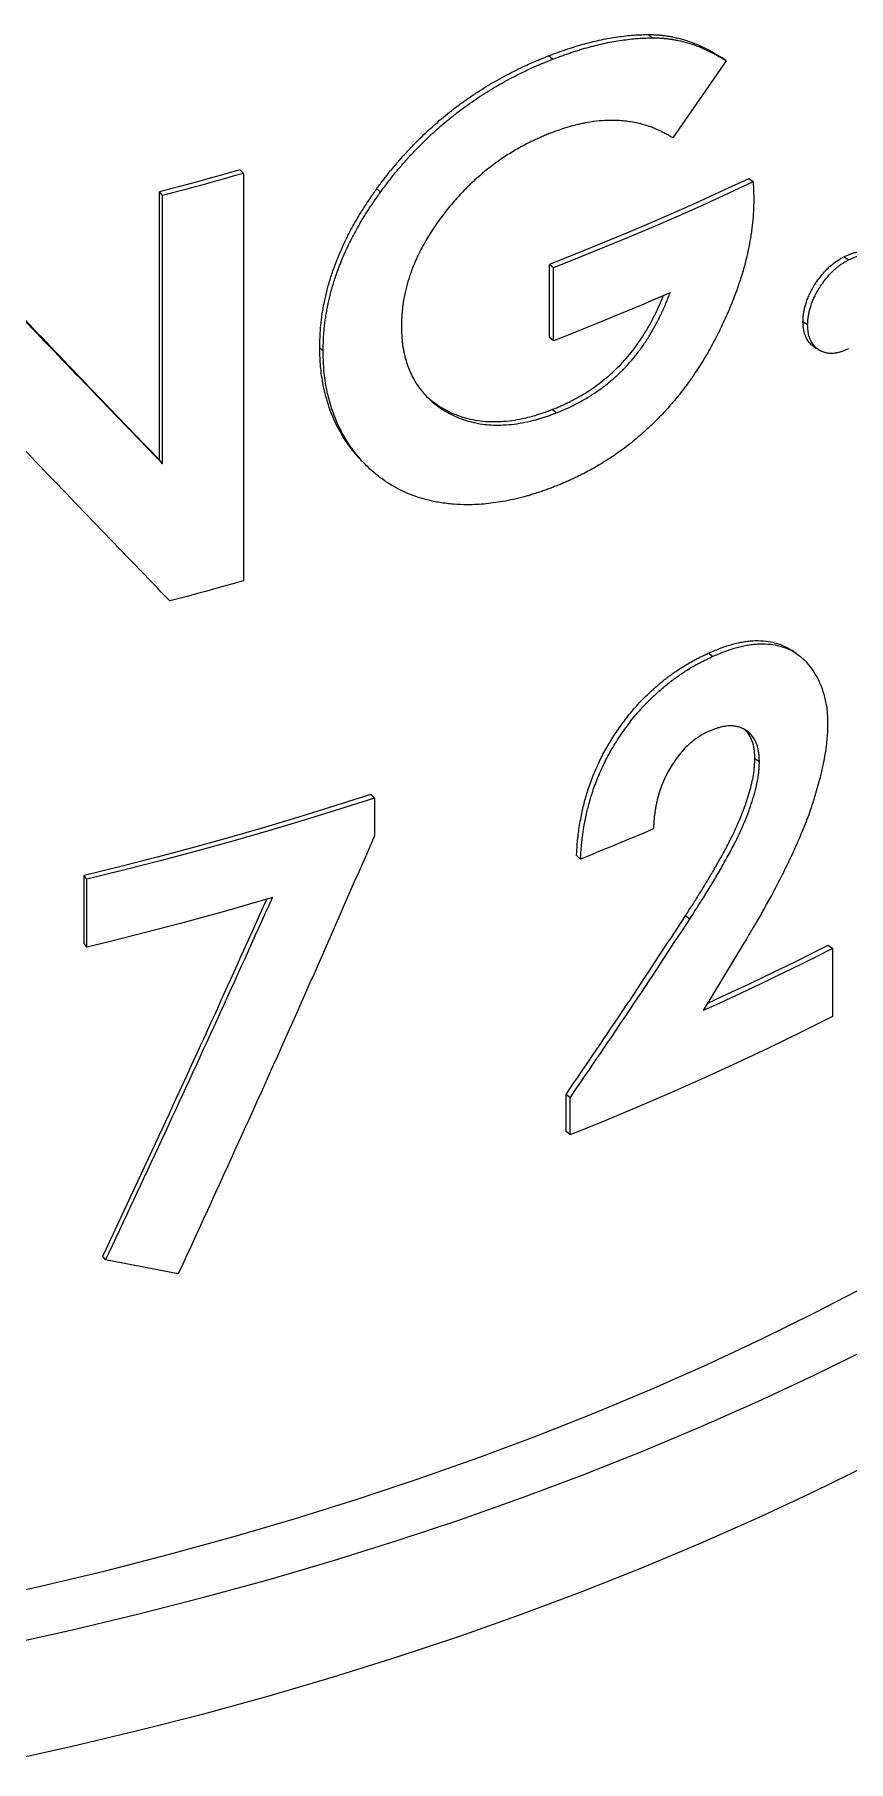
# Model space of a CAD drawing. Header units: millimetres. Extents: x 26816 to 90584, y 11074 to 56542.
# Drawn here: x 44877 to 45334, y 48972 to 49942 of the extents above; entities that cross this region are included whole.
import ezdxf

# ---------------------------------------------------------------- set-up
doc = ezdxf.new("R2010")
doc.units = ezdxf.units.MM
doc.layers.add('MAU_CAM', color=30, linetype='Continuous')
doc.layers.add('MAU_XANH_LUC', color=102, linetype='Continuous')

msp = doc.modelspace()

# ---------------------------------------------------------------- linework, layer by layer
at = {"layer": 'MAU_CAM', "linetype": 'Continuous', "lineweight": 0, "flags": 128}
for points in [[(44843.47, 49062.41), (44880.31, 49070.53), (44916.76, 49079.21), (44952.8, 49088.44), (44988.42, 49098.21), (45023.57, 49108.52), (45058.24, 49119.35), (45092.41, 49130.71), (45126.05, 49142.59), (45159.13, 49154.97), (45191.65, 49167.85), (45223.56, 49181.22), (45254.85, 49195.06), (45285.51, 49209.38), (45315.5, 49224.16), (45344.8, 49239.38)], [(44859.32, 49037.48), (44897.28, 49045.85), (44934.85, 49054.8), (44972, 49064.31), (45008.71, 49074.38), (45044.94, 49085), (45080.67, 49096.17), (45115.89, 49107.88), (45150.56, 49120.12), (45184.66, 49132.88), (45218.17, 49146.15), (45251.06, 49159.93), (45283.31, 49174.2), (45314.91, 49188.96), (45345.82, 49204.19)], [(44859.32, 48972.16), (44897.28, 48980.53), (44934.85, 48989.47), (44972, 48998.98), (45008.71, 49009.05), (45044.94, 49019.68), (45080.67, 49030.85), (45115.89, 49042.56), (45150.56, 49054.79), (45184.66, 49067.55), (45218.17, 49080.83), (45251.06, 49094.61), (45283.31, 49108.88), (45314.91, 49123.63), (45345.82, 49138.86)]]:
    msp.add_lwpolyline(points, dxfattribs=at)
at = {"layer": 'MAU_XANH_LUC', "linetype": 'Continuous', "lineweight": 0}
for p, q in [((45223.81, 49939.65), (45221.42, 49941.5)), ((45167.9, 49927.62), (45165.66, 49929.53)), ((45265.52, 49926.77), (45235.42, 49883.53)), ((45265.52, 49926.77), (45263.02, 49928.57)), ((44994.27, 49863.53), (44992.5, 49865.6)), ((44994.27, 49863.53), (44994.27, 49634.9)), ((45071.29, 49853.04), (45069.31, 49855.04)), ((45280.65, 49858.81), (45278.11, 49860.6)), ((45280.65, 49858.81), (45280.95, 49849.2)), ((44947.09, 49702.72), (44947.09, 49853.17)), ((44948.74, 49851.07), (44947.09, 49853.17)), ((44948.74, 49700.61), (44948.74, 49851.07)), ((45334.17, 49815.01), (45331.5, 49816.73)), ((45166.17, 49771.45), (45166.17, 49812.49)), ((45168.41, 49810.57), (45166.17, 49812.49)), ((45168.41, 49769.53), (45168.41, 49810.57)), ((45311.24, 49778.5), (45308.62, 49780.25)), ((45168.41, 49769.53), (45166.17, 49771.45)), ((45039.05, 49763.69), (45037.16, 49765.73)), ((45169.9, 49729.08), (45167.66, 49730.99)), ((44948.74, 49700.61), (44947.09, 49702.72)), ((45257.77, 49592.37), (45255.29, 49594.18)), ((45284.13, 49533.19), (45281.59, 49534.97)), ((45067.87, 49512.96), (45065.9, 49514.97)), ((45067.87, 49512.96), (45067.87, 49491.67)), ((45183.69, 49478.7), (45181.41, 49480.6)), ((44904.78, 49431.35), (44904.78, 49469.46)), ((44906.32, 49467.33), (44904.78, 49469.46)), ((44906.32, 49429.22), (44906.32, 49467.33)), ((45244.99, 49444.97), (45242.55, 49446.8)), ((44906.32, 49429.22), (44904.78, 49431.35)), ((45275.47, 49431.5), (45252.55, 49393.62)), ((45325.16, 49428.5), (45322.51, 49430.23)), ((45325.16, 49428.5), (45325.16, 49390.39)), ((45175.5, 49325.83), (45175.5, 49346.62)), ((45177.76, 49344.71), (45175.5, 49346.62)), ((45177.76, 49323.92), (45177.76, 49344.71)), ((45177.76, 49323.92), (45175.5, 49325.83)), ((44916.89, 49253.73), (44915.32, 49255.85)), ((44957.7, 49245.86), (44916.89, 49253.73))]:
    msp.add_line(p, q, dxfattribs=at)
at = {"layer": 'MAU_XANH_LUC', "linetype": 'Continuous', "lineweight": 0, "flags": 128}
for points in [[(44992.5, 49865.6), (44986.86, 49864), (44981.22, 49862.41), (44975.56, 49860.83), (44969.89, 49859.27), (44964.2, 49857.73), (44958.51, 49856.19), (44952.81, 49854.67), (44947.09, 49853.17)], [(44994.27, 49863.53), (44988.62, 49861.92), (44982.96, 49860.33), (44977.29, 49858.75), (44971.6, 49857.19), (44965.9, 49855.64), (44960.19, 49854.1), (44954.48, 49852.58), (44948.74, 49851.07)], [(45278.11, 49860.6), (45264.55, 49854.26), (45250.86, 49848.01), (45237.05, 49841.85), (45223.11, 49835.79), (45209.05, 49829.82), (45194.88, 49823.95), (45180.58, 49818.17), (45166.17, 49812.49)], [(45280.65, 49858.81), (45267.05, 49852.45), (45253.33, 49846.19), (45239.48, 49840.02), (45225.5, 49833.94), (45211.41, 49827.95), (45197.19, 49822.06), (45182.86, 49816.27), (45168.41, 49810.57)], [(45233.98, 49796.57), (45225.92, 49793.08), (45217.83, 49789.62), (45209.69, 49786.2), (45201.51, 49782.8), (45193.29, 49779.44), (45185.04, 49776.1), (45176.74, 49772.8), (45168.41, 49769.53)], [(45314.7, 49766.35), (45316, 49765.49), (45317.31, 49764.63)], [(45061.3, 49701.68), (45062.24, 49700.72), (45063.17, 49699.76)], [(44994.27, 49634.9), (44989.15, 49633.44), (44984.01, 49631.99), (44978.86, 49630.56), (44973.71, 49629.13), (44968.54, 49627.72), (44963.37, 49626.32), (44958.19, 49624.93), (44952.99, 49623.55)], [(45304.79, 49594.14), (45303.47, 49595.03), (45302.15, 49595.92)], [(45065.9, 49514.97), (45046.29, 49508.68), (45026.52, 49502.56), (45006.6, 49496.6), (44986.52, 49490.82), (44966.29, 49485.22), (44945.92, 49479.79), (44925.42, 49474.53), (44904.78, 49469.46)], [(45067.87, 49512.96), (45048.21, 49506.65), (45028.39, 49500.51), (45008.41, 49494.54), (44988.28, 49488.75), (44968, 49483.13), (44947.57, 49477.68), (44927.01, 49472.42), (44906.32, 49467.33)], [(45224.63, 49495.66), (45219.56, 49493.5), (45214.49, 49491.35), (45209.39, 49489.21), (45204.28, 49487.08), (45199.16, 49484.97), (45194.02, 49482.87), (45188.86, 49480.78), (45183.69, 49478.7)], [(45010.61, 49457.09), (44997.78, 49453.35), (44984.89, 49449.69), (44971.94, 49446.1), (44958.93, 49442.58), (44945.86, 49439.13), (44932.73, 49435.76), (44919.55, 49432.45), (44906.32, 49429.22)], [(45325.16, 49428.5), (45316.3, 49423.99), (45307.37, 49419.53), (45298.38, 49415.11), (45289.33, 49410.73), (45280.22, 49406.39), (45271.05, 49402.09), (45261.83, 49397.83), (45252.55, 49393.62)], [(45322.51, 49430.23), (45313.67, 49425.73), (45304.76, 49421.28), (45295.8, 49416.87), (45286.77, 49412.5), (45277.69, 49408.18), (45268.54, 49403.89), (45259.34, 49399.64), (45255.06, 49397.69)], [(45325.16, 49390.39), (45307.54, 49381.51), (45289.67, 49372.79), (45271.58, 49364.23), (45253.25, 49355.83), (45234.71, 49347.6), (45215.94, 49339.54), (45196.96, 49331.64), (45177.76, 49323.92)]]:
    msp.add_lwpolyline(points, dxfattribs=at)
at = {"layer": 'MAU_XANH_LUC', "linetype": 'Continuous', "lineweight": 0}
for points, knots in [([(45165.66, 49929.53), (45166.61, 49929.89), (45168.38, 49930.55), (45170.96, 49931.5), (45173.44, 49932.39), (45175.97, 49933.25), (45178.58, 49934.1), (45181.22, 49934.92), (45184.5, 49935.89), (45188.43, 49936.98), (45193.08, 49938.09), (45197.68, 49939.06), (45202.23, 49939.89), (45206.73, 49940.51), (45210.34, 49940.91), (45213, 49941.14), (45214.65, 49941.26), (45216.32, 49941.35), (45217.92, 49941.41), (45219.64, 49941.46), (45220.77, 49941.49), (45221.42, 49941.5)], [0, 0, 0, 0, 0.049026, 0.091302, 0.133957, 0.177626, 0.222943, 0.269799, 0.315546, 0.394844, 0.476923, 0.562129, 0.641037, 0.722743, 0.808932, 0.840772, 0.871252, 0.901473, 0.935246, 0.962518, 1, 1, 1, 1]), ([(45221.42, 49941.5), (45222.16, 49941.49), (45223.62, 49941.47), (45225.75, 49941.4), (45227.78, 49941.27), (45229.8, 49941.05), (45231.87, 49940.76), (45233.97, 49940.42), (45237.15, 49939.82), (45241.32, 49938.79), (45246.41, 49937.07), (45251.31, 49935.05), (45254.88, 49933.31), (45257.19, 49932.06), (45258.36, 49931.39), (45259.53, 49930.71), (45260.63, 49930.04), (45261.81, 49929.32), (45262.58, 49928.85), (45263.02, 49928.57)], [0, 0, 0, 0, 0.045648, 0.091038, 0.133293, 0.175271, 0.221364, 0.26949, 0.314936, 0.436071, 0.558403, 0.683749, 0.80587, 0.838223, 0.870859, 0.901463, 0.935243, 0.962516, 1, 1, 1, 1]), ([(45167.9, 49927.62), (45168.78, 49927.95), (45170.55, 49928.61), (45173.15, 49929.57), (45175.7, 49930.48), (45178.24, 49931.35), (45180.85, 49932.2), (45183.5, 49933.02), (45186.79, 49934), (45190.73, 49935.08), (45195.39, 49936.2), (45200.01, 49937.19), (45204.59, 49938.01), (45209.07, 49938.64), (45212.64, 49939.04), (45215.29, 49939.27), (45216.98, 49939.39), (45218.68, 49939.49), (45220.38, 49939.55), (45222.11, 49939.6), (45223.24, 49939.63), (45223.81, 49939.65)], [0, 0, 0, 0, 0.0456547, 0.0913184, 0.1339757, 0.1776533, 0.222974, 0.2698344, 0.3155887, 0.3948903, 0.4769742, 0.5621852, 0.6417831, 0.7236612, 0.8066816, 0.8392549, 0.8710973, 0.9015028, 0.9352615, 0.96763, 1, 1, 1, 1]), ([(45223.81, 49939.65), (45224.54, 49939.64), (45225.99, 49939.62), (45228.13, 49939.56), (45230.22, 49939.42), (45232.29, 49939.2), (45234.35, 49938.91), (45236.39, 49938.58), (45239.56, 49937.99), (45243.74, 49936.96), (45248.86, 49935.24), (45253.77, 49933.23), (45257.35, 49931.5), (45259.67, 49930.24), (45260.84, 49929.58), (45262.02, 49928.9), (45263.12, 49928.24), (45264.3, 49927.52), (45265.07, 49927.04), (45265.52, 49926.77)], [0, 0, 0, 0, 0.045675, 0.089887, 0.133888, 0.178353, 0.223577, 0.269283, 0.313737, 0.436205, 0.558534, 0.683862, 0.805951, 0.838293, 0.870913, 0.901513, 0.935272, 0.962541, 1, 1, 1, 1]), ([(45069.31, 49855.04), (45069.81, 49855.73), (45070.64, 49856.85), (45071.76, 49858.37), (45072.66, 49859.56), (45073.48, 49860.64), (45074.27, 49861.67), (45075.05, 49862.66), (45076.33, 49864.29), (45078.2, 49866.58), (45081.21, 49870.16), (45084.91, 49874.39), (45089.23, 49878.99), (45093.52, 49883.32), (45097.85, 49887.44), (45102.22, 49891.39), (45106.68, 49895.22), (45111.21, 49898.84), (45115.85, 49902.36), (45120.71, 49905.82), (45125.65, 49909.12), (45130.66, 49912.32), (45135.75, 49915.29), (45140.86, 49918.12), (45146.18, 49920.9), (45150.99, 49923.23), (45155.23, 49925.2), (45157.98, 49926.41), (45159.84, 49927.19), (45160.97, 49927.66), (45162.22, 49928.17), (45163.79, 49928.79), (45164.96, 49929.26), (45165.66, 49929.53)], [0, 0, 0, 0, 0.020161, 0.033346, 0.044868, 0.055537, 0.06567, 0.075458, 0.085548, 0.1147, 0.145243, 0.196126, 0.247045, 0.293786, 0.339277, 0.387687, 0.432872, 0.477944, 0.525566, 0.571807, 0.621228, 0.669419, 0.716634, 0.766642, 0.814879, 0.867221, 0.902864, 0.934784, 0.944902, 0.955398, 0.966896, 0.980196, 1, 1, 1, 1]), ([(45071.29, 49853.04), (45072.07, 49854.1), (45073.63, 49856.21), (45076.01, 49859.37), (45078.47, 49862.47), (45081.03, 49865.57), (45083.6, 49868.6), (45086.22, 49871.58), (45088.89, 49874.49), (45093.16, 49878.96), (45099.2, 49884.89), (45107.13, 49891.96), (45115.73, 49898.83), (45124.91, 49905.36), (45134.63, 49911.56), (45142.3, 49915.81), (45147.73, 49918.63), (45151, 49920.24), (45154.28, 49921.81), (45157.1, 49923.11), (45159.34, 49924.11), (45161.02, 49924.84), (45162.72, 49925.55), (45164.44, 49926.24), (45166.18, 49926.94), (45167.32, 49927.39), (45167.9, 49927.62)], [0, 0, 0, 0, 0.031226, 0.062452, 0.093681, 0.124913, 0.157122, 0.187381, 0.218073, 0.249859, 0.332449, 0.416655, 0.499803, 0.593122, 0.686498, 0.779902, 0.810693, 0.840032, 0.872081, 0.90332, 0.919572, 0.935496, 0.950704, 0.967602, 0.983801, 1, 1, 1, 1]), ([(45235.42, 49883.53), (45234.69, 49883.96), (45233.25, 49884.8), (45231.07, 49886.03), (45228.87, 49887.19), (45226.59, 49888.25), (45224.23, 49889.21), (45221.8, 49890.08), (45217.87, 49891.3), (45212.26, 49892.57), (45205.34, 49893.32), (45198.74, 49893.37), (45192.59, 49892.91), (45187.58, 49892.14), (45183.84, 49891.38), (45181.42, 49890.82), (45179, 49890.19), (45176.57, 49889.49), (45174.12, 49888.71), (45171.66, 49887.88), (45169.2, 49887.01), (45167.55, 49886.42), (45166.73, 49886.13)], [0, 0, 0, 0, 0.040673, 0.080461, 0.120124, 0.159735, 0.199852, 0.239784, 0.280244, 0.390032, 0.499795, 0.58312, 0.666538, 0.749842, 0.781453, 0.812819, 0.843964, 0.874916, 0.906186, 0.937457, 0.968729, 1, 1, 1, 1]), ([(45166.73, 49886.13), (45165.87, 49885.77), (45164.14, 49885.06), (45161.58, 49883.98), (45159.05, 49882.87), (45156.54, 49881.71), (45154, 49880.45), (45151.46, 49879.12), (45147.45, 49876.91), (45142.02, 49873.62), (45134.96, 49868.76), (45127.85, 49863.12), (45120.78, 49856.68), (45114.15, 49849.75), (45108, 49842.43), (45102.33, 49834.8), (45097.26, 49826.89), (45092.84, 49818.77), (45089.48, 49811.22), (45087.08, 49804.34), (45085.38, 49798.13), (45084.4, 49793.32), (45083.87, 49789.89), (45083.61, 49787.87), (45083.4, 49785.88), (45083.26, 49783.89), (45083.16, 49781.9), (45083.09, 49779.91), (45083.05, 49778.59), (45083.04, 49777.93)], [0, 0, 0, 0, 0.020381, 0.040764, 0.06035, 0.080012, 0.100013, 0.120139, 0.140245, 0.195415, 0.250332, 0.312875, 0.375406, 0.437923, 0.500427, 0.562917, 0.625387, 0.687841, 0.750274, 0.796685, 0.843129, 0.89062, 0.906497, 0.922028, 0.937226, 0.952895, 0.968593, 0.984293, 1, 1, 1, 1]), ([(45037.16, 49765.73), (45037.19, 49766.76), (45037.23, 49768.81), (45037.33, 49771.91), (45037.49, 49774.96), (45037.72, 49777.99), (45038.05, 49781.02), (45038.48, 49784.17), (45039, 49787.39), (45039.82, 49791.77), (45041.04, 49797.28), (45042.9, 49803.94), (45045.34, 49811.22), (45048.49, 49819.15), (45052.41, 49827.61), (45055.88, 49834.15), (45058.56, 49838.76), (45060.22, 49841.51), (45061.92, 49844.19), (45063.7, 49846.91), (45065.53, 49849.61), (45067.43, 49852.35), (45068.68, 49854.15), (45069.31, 49855.04)], [0, 0, 0, 0, 0.035369, 0.070741, 0.106521, 0.139334, 0.17346, 0.208595, 0.244766, 0.280906, 0.354033, 0.426452, 0.500013, 0.593027, 0.687002, 0.780327, 0.811872, 0.843184, 0.874285, 0.903959, 0.937097, 0.968548, 1, 1, 1, 1]), ([(45039.05, 49763.69), (45039.08, 49764.72), (45039.13, 49766.77), (45039.23, 49769.84), (45039.38, 49772.89), (45039.62, 49775.97), (45039.96, 49779.07), (45040.39, 49782.21), (45040.91, 49785.39), (45041.72, 49789.75), (45042.95, 49795.24), (45044.81, 49801.91), (45047.26, 49809.2), (45050.41, 49817.12), (45054.35, 49825.59), (45057.76, 49832.01), (45060.3, 49836.4), (45061.76, 49838.81), (45063.25, 49841.2), (45064.78, 49843.56), (45066.36, 49845.92), (45067.96, 49848.26), (45069.61, 49850.63), (45070.72, 49852.22), (45071.29, 49853.04)], [0, 0, 0, 0, 0.0353547, 0.0703562, 0.1053065, 0.139687, 0.1747053, 0.2095241, 0.2447892, 0.280797, 0.3539021, 0.4263048, 0.4998534, 0.5928671, 0.686854, 0.7802039, 0.8078306, 0.8352775, 0.8625585, 0.8895417, 0.9169528, 0.9443205, 0.9713766, 1, 1, 1, 1]), ([(45280.95, 49849.2), (45280.94, 49848.13), (45280.9, 49846.02), (45280.81, 49842.85), (45280.63, 49839.65), (45280.35, 49836.41), (45279.97, 49833.12), (45279.51, 49829.8), (45278.97, 49826.46), (45278.13, 49821.86), (45276.86, 49816), (45275, 49808.85), (45272.44, 49800.8), (45269.16, 49791.87), (45265.06, 49782.1), (45260.37, 49772.43), (45255.22, 49762.88), (45249.79, 49754.07), (45244.25, 49746.04), (45238.68, 49738.76), (45232.78, 49731.81), (45226.56, 49725.16), (45220.01, 49718.92), (45212.94, 49712.88), (45205.34, 49707.1), (45197.26, 49701.7), (45190.94, 49698.03), (45186.49, 49695.66), (45183.98, 49694.37), (45181.49, 49693.13), (45179.05, 49691.96), (45176.59, 49690.85), (45174.13, 49689.79), (45171.62, 49688.75), (45169.93, 49688.07), (45169.06, 49687.72)], [0, 0, 0, 0, 0.0176626, 0.0350979, 0.0523898, 0.0697825, 0.0872776, 0.104822, 0.1223401, 0.1397604, 0.1766655, 0.2130673, 0.2497234, 0.2997199, 0.3495647, 0.3995569, 0.449642, 0.4995762, 0.5414819, 0.5829212, 0.6245992, 0.6662246, 0.70792, 0.7496861, 0.7963247, 0.843081, 0.8894534, 0.9034941, 0.9177627, 0.9314146, 0.9450092, 0.9584529, 0.97214, 0.9856779, 1, 1, 1, 1]), ([(45308.62, 49780.25), (45308.65, 49780.93), (45308.71, 49782.28), (45308.87, 49784.3), (45309.17, 49786.35), (45309.65, 49788.45), (45310.34, 49790.82), (45311.25, 49793.36), (45312.4, 49796.03), (45313.77, 49798.65), (45315.49, 49801.5), (45317.59, 49804.57), (45320.07, 49807.67), (45322.39, 49810.13), (45324.44, 49811.99), (45326.15, 49813.36), (45327.91, 49814.58), (45329.69, 49815.68), (45330.89, 49816.38), (45331.5, 49816.73)], [0, 0, 0, 0, 0.050851, 0.101706, 0.148939, 0.198299, 0.25004, 0.313775, 0.375034, 0.435769, 0.500032, 0.583865, 0.66772, 0.749959, 0.799901, 0.849933, 0.898281, 0.949122, 1, 1, 1, 1]), ([(45311.24, 49778.5), (45311.27, 49779.18), (45311.33, 49780.52), (45311.48, 49782.53), (45311.79, 49784.58), (45312.27, 49786.71), (45312.96, 49789.08), (45313.87, 49791.62), (45315.03, 49794.28), (45316.4, 49796.91), (45318.13, 49799.77), (45320.23, 49802.83), (45322.72, 49805.94), (45324.95, 49808.31), (45326.81, 49810.01), (45328.25, 49811.2), (45329.71, 49812.28), (45331.19, 49813.25), (45332.67, 49814.14), (45333.67, 49814.72), (45334.17, 49815.01)], [0, 0, 0, 0, 0.050786, 0.10013, 0.148746, 0.19805, 0.249733, 0.313418, 0.374632, 0.435352, 0.4996, 0.583452, 0.667346, 0.749644, 0.791286, 0.833066, 0.874801, 0.916056, 0.95748, 1, 1, 1, 1]), ([(45331.5, 49816.73), (45332.1, 49817.01), (45333.3, 49817.56), (45335.07, 49818.31), (45336.82, 49818.91), (45338.51, 49819.31), (45340.53, 49819.57), (45342.81, 49819.49), (45345.21, 49818.9), (45346.91, 49818.24), (45347.71, 49817.67), (45347.85, 49817.57)], [0, 0, 0, 0, 0.0980198, 0.1960359, 0.2894017, 0.3858404, 0.4820656, 0.6395716, 0.8031404, 0.9639161, 1, 1, 1, 1]), ([(45334.17, 49815.01), (45334.78, 49815.29), (45335.97, 49815.84), (45337.74, 49816.59), (45339.49, 49817.2), (45341.21, 49817.61), (45343.23, 49817.87), (45345.51, 49817.78), (45347.94, 49817.22), (45350.54, 49816.09), (45353.09, 49814.14), (45354.73, 49811.65), (45355.6, 49809.58), (45356.02, 49808.24), (45356.32, 49806.82), (45356.51, 49805.32), (45356.62, 49803.75), (45356.67, 49802.69), (45356.69, 49802.15)], [0, 0, 0, 0, 0.05093, 0.10042, 0.150355, 0.200446, 0.250415, 0.332207, 0.41711, 0.500534, 0.625401, 0.750174, 0.792056, 0.833723, 0.875092, 0.91625, 0.957579, 1, 1, 1, 1]), ([(45169.9, 49729.08), (45170.9, 49729.48), (45172.86, 49730.26), (45175.79, 49731.52), (45178.71, 49732.9), (45181.63, 49734.4), (45184.59, 49736), (45187.47, 49737.66), (45191.04, 49739.84), (45195.21, 49742.73), (45199.99, 49746.43), (45204.62, 49750.44), (45208.99, 49754.82), (45213.14, 49759.46), (45216.98, 49764.38), (45220.56, 49769.47), (45223.25, 49773.83), (45225.26, 49777.4), (45226.7, 49780.1), (45228.09, 49782.84), (45229.4, 49785.57), (45230.64, 49788.31), (45231.81, 49791.06), (45232.91, 49793.81), (45233.63, 49795.65), (45233.98, 49796.57)], [0, 0, 0, 0, 0.036177, 0.071352, 0.106886, 0.142964, 0.178813, 0.215969, 0.250246, 0.312781, 0.375316, 0.437834, 0.500338, 0.562829, 0.625309, 0.687777, 0.750229, 0.780455, 0.812684, 0.844045, 0.875131, 0.906444, 0.937568, 0.968784, 1, 1, 1, 1]), ([(45167.66, 49730.99), (45168.32, 49731.26), (45169.42, 49731.69), (45170.89, 49732.3), (45172.06, 49732.79), (45173.15, 49733.27), (45174.19, 49733.74), (45175.77, 49734.48), (45177.91, 49735.55), (45181.29, 49737.33), (45185.16, 49739.51), (45189.64, 49742.32), (45194.03, 49745.47), (45198.42, 49748.94), (45202.59, 49752.62), (45206.49, 49756.55), (45210.24, 49760.7), (45213.79, 49765.16), (45217.14, 49769.8), (45220.44, 49774.91), (45223.63, 49780.57), (45226.62, 49786.51), (45228.54, 49790.83), (45229.57, 49793.32), (45229.92, 49794.19), (45230.14, 49794.75), (45230.23, 49794.99)], [0, 0, 0, 0, 0.025057, 0.041474, 0.055983, 0.069474, 0.082678, 0.095869, 0.129425, 0.164731, 0.225759, 0.279073, 0.340292, 0.401982, 0.459403, 0.51776, 0.576744, 0.634972, 0.696479, 0.75629, 0.826548, 0.903002, 0.969436, 0.980179, 0.991386, 1, 1, 1, 1]), ([(45083.04, 49777.93), (45083.06, 49777.06), (45083.1, 49775.35), (45083.2, 49772.79), (45083.36, 49770.29), (45083.63, 49767.83), (45084.01, 49765.4), (45084.48, 49762.98), (45085.18, 49759.95), (45086.2, 49756.42), (45087.74, 49752.45), (45089.67, 49748.51), (45091.97, 49744.59), (45094.78, 49740.86), (45098.48, 49736.93), (45103.22, 49732.92), (45109.11, 49729.16), (45115.47, 49726.07), (45121.63, 49724.14), (45127.22, 49722.95), (45132.23, 49722.38), (45137.6, 49722.22), (45143.31, 49722.45), (45149.34, 49723.21), (45154.2, 49724.18), (45157.87, 49725.1), (45160.24, 49725.76), (45162.62, 49726.5), (45165.02, 49727.31), (45167.46, 49728.18), (45169.09, 49728.78), (45169.9, 49729.08)], [0, 0, 0, 0, 0.020326, 0.040209, 0.060028, 0.079701, 0.099726, 0.119727, 0.140463, 0.176943, 0.212305, 0.249719, 0.291502, 0.332277, 0.374626, 0.437093, 0.49958, 0.562077, 0.62459, 0.666406, 0.707286, 0.749685, 0.796681, 0.842763, 0.890096, 0.908541, 0.926751, 0.944281, 0.962778, 0.981388, 1, 1, 1, 1]), ([(45314.73, 49766.39), (45314.24, 49766.71), (45313.08, 49767.47), (45311.58, 49769.18), (45310.44, 49771.16), (45309.66, 49773.06), (45309.18, 49774.69), (45308.87, 49776.44), (45308.71, 49778.3), (45308.65, 49779.6), (45308.62, 49780.25)], [0, 0, 0, 0, 0.125223, 0.294534, 0.472866, 0.58249, 0.686373, 0.785535, 0.892747, 1, 1, 1, 1]), ([(45334.17, 49765.18), (45333.57, 49764.9), (45332.37, 49764.35), (45330.59, 49763.6), (45328.82, 49763.02), (45327.09, 49762.65), (45325.02, 49762.42), (45322.69, 49762.51), (45320.2, 49763.1), (45317.94, 49764.16), (45315.9, 49765.57), (45314.2, 49767.43), (45313.1, 49769.34), (45312.38, 49771.06), (45311.94, 49772.41), (45311.62, 49773.82), (45311.43, 49775.31), (45311.31, 49776.89), (45311.26, 49777.96), (45311.24, 49778.5)], [0, 0, 0, 0, 0.050922, 0.100398, 0.150005, 0.200181, 0.250358, 0.33371, 0.415923, 0.500418, 0.585429, 0.665705, 0.750226, 0.793725, 0.835284, 0.875119, 0.916267, 0.957587, 1, 1, 1, 1]), ([(45061.31, 49701.69), (45061.23, 49701.77), (45059.82, 49703.14), (45057.35, 49705.99), (45053.92, 49710.26), (45050.85, 49714.77), (45047.94, 49719.7), (45045.28, 49724.97), (45042.93, 49730.73), (45041.01, 49736.74), (45039.47, 49742.73), (45038.38, 49748.54), (45037.8, 49753.14), (45037.5, 49756.79), (45037.38, 49758.85), (45037.32, 49760.39), (45037.28, 49761.39), (45037.24, 49762.53), (45037.2, 49763.99), (45037.18, 49765.08), (45037.16, 49765.73)], [0, 0, 0, 0, 0.005061, 0.088762, 0.169643, 0.25031, 0.332257, 0.42283, 0.509467, 0.601485, 0.692003, 0.769508, 0.84652, 0.880773, 0.916859, 0.929171, 0.942343, 0.956646, 0.974304, 1, 1, 1, 1]), ([(45169.06, 49687.72), (45168.16, 49687.38), (45166.41, 49686.72), (45163.81, 49685.77), (45161.28, 49684.87), (45158.72, 49684.02), (45156.16, 49683.22), (45152.41, 49682.13), (45147.49, 49680.87), (45139.81, 49679.26), (45130.63, 49677.92), (45120.9, 49677.39), (45112.28, 49677.78), (45104.68, 49678.67), (45097.95, 49680.09), (45092.06, 49681.81), (45086.94, 49683.73), (45082.03, 49685.98), (45076.79, 49688.81), (45071.44, 49692.48), (45065.92, 49696.89), (45061, 49701.95), (45056.46, 49707.37), (45052.43, 49713.23), (45048.72, 49719.72), (45045.45, 49726.88), (45042.84, 49734.79), (45041.04, 49742.07), (45039.96, 49748.66), (45039.51, 49753.09), (45039.31, 49756.25), (45039.22, 49758.07), (45039.16, 49759.86), (45039.1, 49761.73), (45039.07, 49763), (45039.05, 49763.69)], [0, 0, 0, 0, 0.0138, 0.026554, 0.039507, 0.052306, 0.065377, 0.078357, 0.109393, 0.140144, 0.195439, 0.250305, 0.291973, 0.333866, 0.375399, 0.406665, 0.437927, 0.469186, 0.500439, 0.542002, 0.583707, 0.625398, 0.667027, 0.7086, 0.750303, 0.796918, 0.843529, 0.890197, 0.920864, 0.951652, 0.961111, 0.970783, 0.980346, 0.989104, 1, 1, 1, 1]), ([(45097.4, 49738.19), (45098.69, 49737.08), (45101.39, 49734.76), (45105.98, 49731.81), (45110.89, 49729.18), (45116.15, 49727.11), (45121.6, 49725.59), (45127.29, 49724.56), (45133.13, 49724.17), (45139.05, 49724.25), (45145.04, 49724.82), (45151.74, 49725.99), (45156.85, 49727.31), (45160.28, 49728.39), (45161.41, 49728.77), (45162.62, 49729.18), (45163.98, 49729.65), (45165.66, 49730.26), (45166.92, 49730.72), (45167.66, 49730.99)], [0, 0, 0, 0, 0.075779, 0.158364, 0.241506, 0.320383, 0.402661, 0.481325, 0.560803, 0.638867, 0.714703, 0.792341, 0.893831, 0.907123, 0.921314, 0.93641, 0.952583, 0.972261, 1, 1, 1, 1]), ([(45255.29, 49594.18), (45256.38, 49594.64), (45258.54, 49595.56), (45261.78, 49596.88), (45265, 49598.06), (45268.19, 49599.06), (45271.35, 49599.88), (45274.47, 49600.52), (45277.53, 49600.98), (45281.54, 49601.34), (45286.37, 49601.31), (45291.22, 49600.56), (45295.22, 49599.42), (45298.43, 49598.08), (45300.76, 49596.93), (45301.88, 49596.05), (45302.11, 49595.87)], [0, 0, 0, 0, 0.061301, 0.122602, 0.183814, 0.244931, 0.30601, 0.367378, 0.428812, 0.489691, 0.612091, 0.734485, 0.815938, 0.898145, 0.97925, 1, 1, 1, 1]), ([(45181.41, 49480.6), (45181.46, 49481.49), (45181.55, 49482.98), (45181.67, 49485), (45181.79, 49486.6), (45181.9, 49488.06), (45182.03, 49489.42), (45182.16, 49490.74), (45182.31, 49492.05), (45182.61, 49494.34), (45183.12, 49497.73), (45184.11, 49503.25), (45185.55, 49509.79), (45187.8, 49517.6), (45190.67, 49525.53), (45194.18, 49533.56), (45198.28, 49541.36), (45202.95, 49548.95), (45208.15, 49556.26), (45213.67, 49563.17), (45219.65, 49569.56), (45225.41, 49574.92), (45230.83, 49579.44), (45235.91, 49583.21), (45240.57, 49586.27), (45244.7, 49588.79), (45247.38, 49590.28), (45249.24, 49591.25), (45250.4, 49591.83), (45251.69, 49592.47), (45253.34, 49593.26), (45254.56, 49593.84), (45255.29, 49594.18)], [0, 0, 0, 0, 0.021094, 0.035239, 0.047573, 0.058709, 0.069301, 0.079443, 0.089358, 0.099475, 0.132508, 0.167087, 0.225156, 0.280265, 0.341889, 0.402005, 0.460365, 0.519215, 0.578877, 0.637097, 0.693145, 0.751484, 0.794447, 0.836313, 0.882274, 0.912275, 0.940325, 0.949399, 0.958875, 0.969357, 0.981652, 1, 1, 1, 1]), ([(45183.69, 49478.7), (45183.75, 49479.71), (45183.86, 49481.72), (45184.06, 49484.7), (45184.31, 49487.68), (45184.65, 49490.65), (45185.07, 49493.69), (45185.79, 49498.13), (45186.93, 49504.02), (45188.86, 49511.7), (45191.48, 49519.76), (45194.86, 49528.16), (45198.92, 49536.47), (45203.67, 49544.6), (45209.04, 49552.45), (45214.25, 49559.15), (45219.16, 49564.69), (45223.61, 49569.18), (45228.42, 49573.59), (45233.54, 49577.86), (45239.03, 49581.86), (45243.34, 49584.64), (45246.46, 49586.54), (45248.33, 49587.62), (45250.22, 49588.66), (45252.1, 49589.63), (45253.99, 49590.57), (45255.88, 49591.48), (45257.14, 49592.07), (45257.77, 49592.37)], [0, 0, 0, 0, 0.023743, 0.047489, 0.070053, 0.093237, 0.116378, 0.139764, 0.194854, 0.249755, 0.312192, 0.37464, 0.437094, 0.499565, 0.562055, 0.624561, 0.666132, 0.70787, 0.749654, 0.796792, 0.843074, 0.890154, 0.905581, 0.92157, 0.93705, 0.952766, 0.968507, 0.984249, 1, 1, 1, 1]), ([(45257.77, 49592.37), (45258.85, 49592.83), (45261.02, 49593.75), (45264.27, 49595.07), (45267.5, 49596.26), (45270.7, 49597.26), (45273.86, 49598.09), (45276.99, 49598.73), (45280.07, 49599.2), (45284.09, 49599.56), (45288.93, 49599.53), (45294.41, 49598.7), (45299.48, 49597.1), (45304.11, 49594.77), (45308.2, 49591.63), (45311.77, 49587.85), (45314.89, 49583.56), (45317.69, 49578.62), (45319.94, 49572.86), (45321.22, 49567.97), (45321.82, 49564.49), (45322.05, 49562.67), (45322.21, 49560.8), (45322.32, 49558.88), (45322.41, 49556.92), (45322.45, 49555.61), (45322.47, 49554.95)], [0, 0, 0, 0, 0.031301, 0.062601, 0.093898, 0.125194, 0.156411, 0.187782, 0.219201, 0.25036, 0.312916, 0.375431, 0.437945, 0.500438, 0.562913, 0.625382, 0.687844, 0.75029, 0.820146, 0.890363, 0.90845, 0.926617, 0.944418, 0.962868, 0.981435, 1, 1, 1, 1]), ([(45284.13, 49533.19), (45284.1, 49533.98), (45284.05, 49535.55), (45283.88, 49537.85), (45283.55, 49540.02), (45283.01, 49542.09), (45282.22, 49544.18), (45281.17, 49546.27), (45279.79, 49548.23), (45278.13, 49549.89), (45276.25, 49551.25), (45274.15, 49552.3), (45271.87, 49553.04), (45269.42, 49553.44), (45267.11, 49553.49), (45265, 49553.28), (45263.15, 49552.94), (45261.27, 49552.45), (45259.37, 49551.82), (45257.45, 49551.09), (45256.17, 49550.57), (45255.51, 49550.31)], [0, 0, 0, 0, 0.050784, 0.1001365, 0.1489872, 0.1984164, 0.2497233, 0.3121636, 0.3746117, 0.4370745, 0.4995582, 0.5620593, 0.6245754, 0.6871053, 0.7496471, 0.7912504, 0.8329958, 0.8748037, 0.9160588, 0.9574825, 1, 1, 1, 1]), ([(45322.47, 49554.95), (45322.45, 49554.03), (45322.41, 49552.22), (45322.31, 49549.51), (45322.11, 49546.75), (45321.82, 49543.94), (45321.48, 49541.1), (45320.89, 49536.96), (45319.85, 49531.46), (45318.02, 49523.42), (45315.41, 49514.11), (45311.9, 49503.56), (45307.6, 49492.6), (45302.57, 49481.31), (45296.91, 49469.73), (45291.55, 49459.52), (45286.66, 49450.67), (45283.44, 49445.01), (45281.24, 49441.24), (45280.12, 49439.33), (45278.96, 49437.36), (45277.87, 49435.52), (45276.69, 49433.54), (45275.92, 49432.25), (45275.47, 49431.5)], [0, 0, 0, 0, 0.023754, 0.046656, 0.069593, 0.093259, 0.116855, 0.139939, 0.194873, 0.249878, 0.333037, 0.416003, 0.499806, 0.593131, 0.685696, 0.77903, 0.841729, 0.903163, 0.918781, 0.9353, 0.950706, 0.967603, 0.981252, 1, 1, 1, 1]), ([(45255.51, 49550.31), (45254.93, 49550.03), (45253.77, 49549.46), (45252.03, 49548.54), (45250.3, 49547.5), (45248.02, 49545.95), (45245.25, 49543.76), (45242.09, 49540.76), (45239.2, 49537.42), (45236.56, 49533.86), (45234.17, 49530.16), (45231.81, 49525.92), (45229.63, 49521.15), (45227.81, 49515.91), (45226.67, 49511.71), (45226.02, 49508.55), (45225.64, 49506.35), (45225.31, 49504.16), (45225.04, 49502), (45224.84, 49499.88), (45224.72, 49497.77), (45224.66, 49496.37), (45224.63, 49495.66)], [0, 0, 0, 0, 0.031311, 0.062619, 0.094039, 0.125224, 0.187789, 0.250324, 0.312847, 0.375369, 0.437876, 0.500368, 0.583427, 0.667469, 0.750167, 0.78502, 0.82129, 0.857539, 0.893167, 0.928419, 0.963884, 1, 1, 1, 1]), ([(45281.59, 49534.97), (45281.56, 49535.76), (45281.5, 49537.36), (45281.33, 49539.65), (45281, 49541.83), (45280.47, 49543.87), (45279.68, 49545.98), (45278.62, 49548.06), (45277.32, 49549.96), (45276.28, 49550.95), (45275.79, 49551.41)], [0, 0, 0, 0, 0.118483, 0.237007, 0.347602, 0.462911, 0.582598, 0.730869, 0.873838, 1, 1, 1, 1]), ([(45242.55, 49446.8), (45243.22, 49447.84), (45244.4, 49449.68), (45245.97, 49452.12), (45247.23, 49454.09), (45248.32, 49455.8), (45249.33, 49457.4), (45250.7, 49459.57), (45252.39, 49462.28), (45254.44, 49465.63), (45256.41, 49468.9), (45258.37, 49472.24), (45260.6, 49476.16), (45262.96, 49480.39), (45265.3, 49484.65), (45267.23, 49488.33), (45268.96, 49491.77), (45270.57, 49495.15), (45272.31, 49498.97), (45274.11, 49503.21), (45275.9, 49507.98), (45277.51, 49512.79), (45278.98, 49517.68), (45280.16, 49522.39), (45280.78, 49525.73), (45281.05, 49527.71), (45281.15, 49528.51), (45281.24, 49529.34), (45281.31, 49530.21), (45281.38, 49531.13), (45281.45, 49532.15), (45281.52, 49533.43), (45281.56, 49534.39), (45281.59, 49534.97)], [0, 0, 0, 0, 0.036702, 0.064687, 0.086016, 0.105925, 0.124497, 0.142146, 0.182059, 0.219088, 0.258723, 0.29515, 0.334148, 0.392978, 0.439676, 0.479109, 0.517308, 0.555021, 0.592279, 0.644256, 0.695417, 0.749613, 0.802941, 0.856976, 0.906128, 0.915318, 0.924443, 0.933887, 0.94382, 0.954633, 0.96628, 0.979461, 1, 1, 1, 1]), ([(45244.99, 49444.97), (45245.81, 49446.24), (45247.3, 49448.55), (45249.5, 49451.98), (45251.61, 49455.29), (45253.76, 49458.71), (45255.9, 49462.16), (45258, 49465.6), (45260.11, 49469.15), (45262.24, 49472.84), (45264.41, 49476.72), (45266.58, 49480.62), (45268.7, 49484.54), (45271, 49489), (45273.43, 49494.04), (45275.94, 49499.69), (45278.15, 49505.38), (45279.76, 49510.14), (45280.93, 49513.93), (45281.73, 49516.79), (45282.43, 49519.59), (45283.04, 49522.39), (45283.51, 49525.14), (45283.83, 49527.86), (45284.01, 49530.54), (45284.09, 49532.3), (45284.13, 49533.19)], [0, 0, 0, 0, 0.044823, 0.081329, 0.120535, 0.160839, 0.20101, 0.240884, 0.280182, 0.323568, 0.367341, 0.412593, 0.456566, 0.500205, 0.562706, 0.625199, 0.687678, 0.750153, 0.782281, 0.812627, 0.844776, 0.875091, 0.906319, 0.937544, 0.968771, 1, 1, 1, 1]), ([(44915.32, 49255.85), (44925.84, 49278.27), (44946.87, 49323.12), (44977.6, 49389.91), (44997.65, 49434.43), (45007.46, 49456.19)], [0, 0, 0, 0, 0.338212, 0.676424, 1, 1, 1, 1])]:
    msp.add_open_spline(points, degree=3, knots=knots, dxfattribs=at)
for points in [[(44829.32, 49825.72), (44842.58, 49811.8), (44869.11, 49783.95), (44908.38, 49742.95), (44934.19, 49716.13), (44947.09, 49702.72)], [(44830.66, 49823.54), (44843.96, 49809.63), (44870.55, 49781.8), (44909.93, 49740.82), (44935.81, 49714.02), (44948.74, 49700.61)], [(44952.99, 49623.55), (44940.11, 49636.89), (44914.34, 49663.57), (44875.11, 49704.34), (44848.62, 49732.03), (44835.38, 49745.88)], [(45067.87, 49491.67), (45055.84, 49464.12), (45031.78, 49409.04), (44995.03, 49327.1), (44970.15, 49272.94), (44957.7, 49245.86)], [(44916.89, 49253.73), (44927.43, 49276.16), (44948.53, 49321.02), (44979.78, 49388.81), (45000.33, 49434.33), (45010.61, 49457.09)], [(45175.5, 49346.62), (45186.84, 49363.18), (45209.53, 49396.31), (45231.54, 49429.97), (45242.55, 49446.8)], [(45177.76, 49344.71), (45189.14, 49361.29), (45211.88, 49394.44), (45233.95, 49428.13), (45244.99, 49444.97)]]:
    msp.add_open_spline(points, degree=3, dxfattribs=at)

doc.saveas('drawing.dxf')
